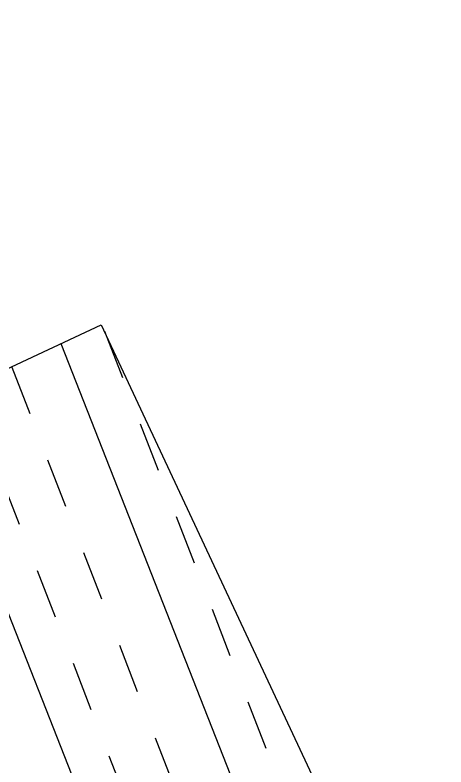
# Model space of a CAD drawing. Header units: centimetres. Extents: x 212517 to 243222, y -357108 to -330212.
# Drawn here: x 231815.4 to 231978, y -342805.6 to -342521.8 of the extents above; entities that cross this region are included whole.
import ezdxf
from ezdxf.lldxf.tags import DXFTag

# ---------------------------------------------------------------- set-up
doc = ezdxf.new("R2010")
doc.units = ezdxf.units.CM
for name, color, linetype in [('prlm-VRD', 2, 'Continuous'), ('SA - bât E', 252, 'Continuous'), ('SA - clôture', 252, 'DIVISE2'), ('SA - EBC', 252, 'Continuous'), ('SA - limite revêtement', 252, 'Continuous'), ('SA - platelage bois', 252, 'Continuous')]:
    doc.layers.add(name, color=color, linetype=linetype)
tags = doc.linetypes.add('DIVISE2', pattern=[15.874999761581421, 6.349999904632568, -3.174999952316284, 0, -3.174999952316284, 0, -3.174999952316284]).pattern_tags.tags
tags[14:15] = [DXFTag(74, 4), DXFTag(75, 0), DXFTag(340, '0'), DXFTag(46, 0.0), DXFTag(50, 0.0), DXFTag(44, 0.0), DXFTag(45, 0.0)]
tags[12:13] = [DXFTag(74, 4), DXFTag(75, 0), DXFTag(340, '0'), DXFTag(46, 0.0), DXFTag(50, 0.0), DXFTag(44, 0.0), DXFTag(45, 0.0)]
tags[10:11] = [DXFTag(74, 4), DXFTag(75, 0), DXFTag(340, '0'), DXFTag(46, 0.0), DXFTag(50, 0.0), DXFTag(44, 0.0), DXFTag(45, 0.0)]
tags[8:9] = [DXFTag(74, 4), DXFTag(75, 0), DXFTag(340, '0'), DXFTag(46, 0.0), DXFTag(50, 0.0), DXFTag(44, 0.0), DXFTag(45, 0.0)]
tags[6:7] = [DXFTag(74, 4), DXFTag(75, 0), DXFTag(340, '0'), DXFTag(46, 0.0), DXFTag(50, 0.0), DXFTag(44, 0.0), DXFTag(45, 0.0)]
tags[4:5] = [DXFTag(74, 4), DXFTag(75, 0), DXFTag(340, '0'), DXFTag(46, 0.0), DXFTag(50, 0.0), DXFTag(44, 0.0), DXFTag(45, 0.0)]
pattern_1 = [(194.476395536849, (-277130161.1279894, -473864756.7787022), (-28.73078359319865, -48.72927426220082), [20.00000029999999, -20.00000029999999]), (194.476395536849, (-277130161.5279592, -473864755.2295011), (-28.73078359319865, -48.72927426220082), [20.00000029999999, -20.00000029999999]), (104.476395536849, (-277130180.4930039, -473864761.7783249), (-48.72927426220082, 28.73078359319865), [19.20000028799999, -20.800000312]), (104.476395536849, (-277130185.6926115, -473864741.6387098), (-48.72927426220082, 28.73078359319865), [19.20000028799999, -20.800000312]), (194.476395536849, (-277130185.2926416, -473864743.187911), (-28.73078359319865, -48.72927426220082), [20.00000029999999, -20.00000029999999]), (194.476395536849, (-277130185.6926115, -473864741.6387098), (-28.73078359319865, -48.72927426220082), [20.00000029999999, -20.00000029999999]), (104.476395536849, (-277130161.5279592, -473864755.2295011), (-48.72927426220082, 28.73078359319865), [38.40000057599999, -1.600000023999999])]

# ---------------------------------------------------------------- blocks, each defined once
blk = doc.blocks.new('A$C1F970F0F')
at = {"layer": 'SA - bât E'}
h = blk.add_hatch(dxfattribs=at)
h.set_pattern_fill('ARDOISES4', color=256, scale=40.00000059999999, angle=-255.523604463151, style=0, pattern_type=2)
h.set_pattern_definition(pattern_1)
h.paths.add_polyline_path([(3894.158409256344, 7295.289658477819), (3891.059177244926, 7299.911205017861, -0.1009790743820487), (3887.328715366899, 7311.949404441553), (3885.834567499327, 7312.28027791657, -0.08124378257747558), (3871.112975300595, 7318.43376797852), (3883.411952209948, 7337.280680041151)])
h.paths.add_polyline_path([(4263.871506176062, 5850.661861870922), (4268.222820446937, 5833.659408768248), (4392.311239579913, 5348.792681197093), (4403.412384314286, 5305.415742579001, 0.2295057473976553), (4400.983939670979, 5278.034961560322), (4401.344410907905, 5277.127972714791, 0.1186542678047768), (4387.550162488463, 5258.559841698173), (4271.773479733791, 5322.631894884073), (4144.459658157512, 5820.101655121211)])
h.paths.add_polyline_path([(3792.020507308443, 7197.232727822652), (3871.112975300595, 7318.43376797852, 0.08904084685957374), (3887.328715280253, 7311.949403984024), (3887.44042460756, 7310.979822037581, 0.1379492769130424), (3894.158409256344, 7295.289658477819), (4037.027645911516, 6737.038213737584), (3917.615797761254, 6706.478006918029)])
h.paths.add_polyline_path([(4400.348076652384, 5279.880236559031), (4400.073294571393, 5280.816753393781), (4399.827639263816, 5281.761328394186), (4399.611346335195, 5282.713056554491), (4399.42462328581, 5283.671024731639), (4399.267648715508, 5284.634314829057), (4399.1405736554, 5285.60200307053), (4399.043519580353, 5286.57316189319), (4398.976579661655, 5287.546859805075), (4398.939818147234, 5288.522163493044), (4398.933270155778, 5289.498137861768), (4398.956942096114, 5290.473846996965, -0.03097544094256945), (4399.352940402355, 5294.355344840445), (4399.526792909746, 5295.31573225471), (4399.730296349298, 5296.270276831204), (4399.963255464456, 5297.218063026687), (4400.225446800973, 5298.158182438927), (4400.516619244183, 5299.089733515376), (4400.836493318109, 5300.01182310771), (4403.412384314286, 5305.415742579001), (4419.999717337565, 5240.601911349615), (4387.550162488463, 5258.559841698173, -0.1108113214576719), (4400.184786791218, 5276.129359993643), (4401.344411004957, 5277.127972601624), (4400.983939670979, 5278.034961560322), (4400.651722044839, 5278.952676322647)])
h = blk.add_hatch(dxfattribs=at)
h.set_pattern_fill('ARDOISES4', color=256, scale=40.00000059999999, angle=-255.523604463151, style=0, pattern_type=2)
h.set_pattern_definition(pattern_1)
h.paths.add_polyline_path([(4215.482870344361, 6023.743392393912), (4218.15352485424, 6029.301642819038), (4247.345207419267, 5915.237206445478), (4241.466835525938, 5913.538695398979, -0.244698441839494), (4222.83143943654, 5920.179270399944, -0.5107671308637126), (4214.831163794594, 5999.860929284176), (4215.990788008333, 6000.859541892157, -0.187960852422953)])
h.paths.add_polyline_path([(3952.32630045459, 6570.849171446293), (4037.027645911516, 6737.038213737584), (4040.114802757364, 6724.975366205246, 0.1776656773142821), (4040.353645289573, 6703.261969007786), (4040.714116543827, 6702.354980253762, 0.5205670514691635), (4047.554768046211, 6621.674708652715, 0.2694583443746695), (4068.145866706238, 6615.398302607124), (4069.877088711086, 6608.681337432916), (4193.965459142955, 6123.8148004134), (4218.15352485424, 6029.301642819038, 0.2310122898586103), (4215.630316697231, 6001.766530846523), (4215.990787934156, 6000.859542000991, 0.5205670514691635), (4222.83143943654, 5920.179270399944, 0.3221177807427699), (4247.345207419267, 5915.237206445478), (4263.871506284897, 5850.661861945097), (4110.507019179411, 5952.769192635757)])
h.paths.add_polyline_path([(3846.089590560668, 6038.960307619137), (3761.821211887602, 6368.233041649026), (3952.32630045459, 6570.849171446293), (4110.507019179411, 5952.769192635757)])
h.paths.add_polyline_path([(4039.554492427142, 6701.356367532614), (4040.71411664088, 6702.354980140594, -0.1402537813719688), (4038.722646038278, 6719.582352379415), (4040.114802757364, 6724.975366205246), (4068.157328004195, 6615.401180754553), (4062.219796179363, 6614.856319156625, -0.195987572306781), (4047.554768046211, 6621.674708652715, -0.5107671308637126)])
at = {"layer": 'SA - EBC'}
h = blk.add_hatch(dxfattribs=at)
h.set_pattern_fill('_USER', color=256, scale=74.99999999999999, angle=-325.7236014113932, style=0, pattern_type=0)
h.set_pattern_definition([(34.27639858860678, (-277130161.1279894, -473864756.7787022), (-42.238928459823, 61.97477650275113), [])])
edge = h.paths.add_edge_path()
edge.add_line((5801.470568619522, -3162.013069131843), (4083.559282644929, -3271.123614088357))
edge.add_line((4083.559282644929, -3271.123614088356), (4014.481307725509, -3717.332461968055))
edge.add_line((4014.48130772551, -3717.332461968055), (3135.517961824245, -3810.19300101904))
edge.add_line((3135.517961824245, -3810.19300101904), (2274.245008604417, -3693.648081323564))
edge.add_line((2274.245008604417, -3693.648081323564), (1554.636776175834, -3420.099318784944))
edge.add_arc((2508.775769578408, -2315.674454232369), 1459.498372788833, 157.1868533427094, 229.1754823893534, ccw=False)
edge.add_arc((1966.013830892235, -2087.371785851423), 870.6752834691503, 94.3015183869224, 157.1868533106914, ccw=False)
edge.add_line((1900.708697991695, -1219.149067345796), (2859.239020416566, -1223.495634912559))
edge.add_arc((3100.860739749298, 1265.329539486049), 2500.526305395239, 264.4549516394795, 302.9422754293212)
edge.add_arc((4209.331858878893, -445.3369775435177), 462.1229708170858, 302.9422754305585, 376.8336969250394)
edge.add_arc((2214.122706379954, -1049.006753214115), 2546.655714682971, 16.8336969158998, 38.14703645440247)
edge.add_arc((3041.32627014761, -399.2990096244524), 1494.806919462396, 38.14703657403813, 72.97328584086019)
edge.add_line((3479.031970107599, 1029.988031775616), (2182.437305702805, 1414.38613606858))
edge.add_line((2182.437305702805, 1414.38613606858), (1056.590900019184, 1822.819186472099))
edge.add_arc((1766.412018482452, 3779.442320525911), 2081.398594438606, 212.7495497786225, 250.0603089288685, ccw=False)
edge.add_line((15.86575126143373, 2653.472571668582), (-104.0907319930869, 3091.26353710603))
edge.add_line((-104.0907319930869, 3091.26353710603), (-169.6986146466322, 3639.54836895815))
edge.add_line((-169.6986146466322, 3639.548368958149), (-35.58090533515337, 6158.014854826562))
edge.add_arc((-194.3533792400212, 7143.826589584332), 998.5156357593988, 279.1493507374978, 373.962283499627)
edge.add_arc((2392.201579171132, 7786.918955579627), 1666.786287877102, 172.6269749467245, 193.9622835974407, ccw=False)
edge.add_arc((-45.50651600643437, 8102.354993671941), 791.2455775503726, -7.373025019439765, 16.43829965925021)
edge.add_line((713.3969204091394, 8326.263765657093), (486.7428317772967, 9142.81155059313))
edge.add_line((486.7428317772967, 9142.811550593131), (1338.845530021721, 9564.23852196786))
edge.add_line((1338.845530021721, 9564.23852196786), (1632.623584095551, 8945.24637913095))
edge.add_line((1632.623584095551, 8945.246379130947), (1394.029444699765, 8829.874494032001))
edge.add_line((1394.029444699765, 8829.874494032001), (1731.997733793977, 8131.230781666551))
edge.add_arc((1233.216649704336, 7889.945865525577), 554.0766919865823, -19.640967550384175, 25.815335324856676, ccw=False)
edge.add_line((1755.055695752756, 7703.706797235046), (1558.214479468655, 6807.520788570679))
edge.add_line((1558.214479468655, 6807.52078857068), (1570.021725572625, 6609.158708993335))
edge.add_line((1570.021725572625, 6609.158708993335), (1852.913141606868, 5734.125706863067))
edge.add_line((1852.913141606869, 5734.125706863067), (2726.748207475315, 4020.986816292172))
edge.add_line((2726.748207475315, 4020.986816292172), (3802.352916265851, 4004.947770972833))
edge.add_arc((8355.58168857983, 5950.706307988518), 4951.552134169374, 203.138762427905, 230.8301436200186)
edge.add_arc((13583.66465597079, 12367.85935474512), 13228.79229856088, 230.8301435441083, 233.1638398044412)
edge.add_line((5652.622255943647, 1780.153648245416), (4998.697813068342, 1820.441475819727))
edge.add_line((4998.697813068342, 1820.441475819727), (4863.841220233488, 767.0816613875431))
edge.add_line((4863.841220233488, 767.0816613875434), (5595.355488733695, 631.185878681516))
edge.add_line((5595.355488733695, 631.1858786815158), (5852.747939948536, -2020.707044821664))
edge.add_line((5852.747939948536, -2020.707044821665), (5881.394298709887, -2966.563612924887))
edge.add_line((5881.394298709887, -2966.563612924887), (5801.470568619523, -3162.013069131842))
at = {"layer": 'SA - platelage bois'}
h = blk.add_hatch(dxfattribs=at)
h.set_pattern_fill('PASSERELLE', color=256, scale=150, angle=-79.57359988551433, style=0, pattern_type=2)
h.set_pattern_definition([(280.4264001144857, (-277130161.1279894, -473864756.7787022), (55.32121061969438, 10.17969329456503), []), (280.4264001144857, (-277130142.6875859, -473864753.3854711), (55.32121061969438, 10.17969329456503), [18.75, -18.75]), (280.4264001144857, (-277130124.2471823, -473864749.99224), (55.32121061969438, 10.17969329456503), [18.75, -18.75])])
edge = h.paths.add_edge_path()
edge.add_line((4069.417644666773, 6608.563670108861), (4408.474620541857, 6695.398957626285))
edge.add_line((4408.474620541857, 6695.398957626285), (4532.525031218594, 6211.031849278985))
edge.add_line((4532.525031218594, 6211.031849278985), (4194.274329965241, 6123.894369201085))
at = {"layer": 'SA - clôture', "ltscale": 0.1000000014901161, "elevation": 9.999999999999998e-08, "flags": 128}
blk.add_lwpolyline([(4069.417644666773, 6608.563670108861), (4408.474620541857, 6695.398957626285), (4532.525031218594, 6211.031849278985), (4192.394322752107, 6123.41005660197)], dxfattribs=at)
at = {"layer": 'SA - limite revêtement', "elevation": 9.999999999999998e-08, "flags": 128}
blk.add_lwpolyline([(4069.417644666773, 6608.563670108861), (4408.474620541857, 6695.398957626285), (4532.525031218594, 6211.031849278985), (4194.276309654704, 6123.886685123122)], dxfattribs=at)
at = {"layer": 'SA - platelage bois', "elevation": 9.999999999999998e-08, "flags": 128}
blk.add_lwpolyline([(4069.417644666773, 6608.563670108861), (4408.474620541857, 6695.398957626285), (4532.525031218594, 6211.031849278985), (4194.274329965241, 6123.894369201085)], dxfattribs=at)

msp = doc.modelspace()

# ---------------------------------------------------------------- block references
at = {"layer": 'prlm-VRD', "rotation": 10.72360141139323}
msp.add_blockref('A$C1F970F0F', (228762.2467792132, -350037.5300254133), dxfattribs=at)

doc.saveas('drawing.dxf')
